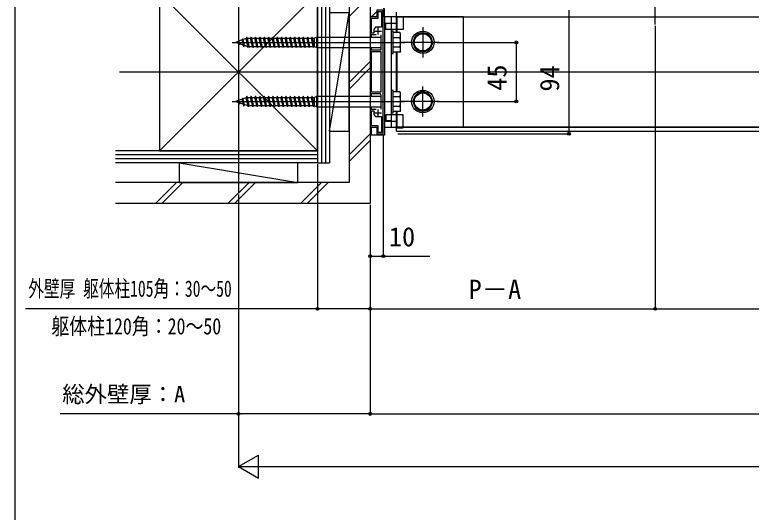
# Model space of a CAD drawing. Units: millimetres, scale not verified. Extents: x -875 to 875, y -1304 to 1298.
# Drawn here: x -875 to -316, y -116 to 262 of the extents above; entities that cross this region are included whole.
import ezdxf
from ezdxf.enums import TextEntityAlignment as Align

# ---------------------------------------------------------------- set-up
doc = ezdxf.new("R2010")
doc.units = ezdxf.units.MM
doc.header["$LTSCALE"] = 8
for name, color, linetype in [('0-3_YKK_11', 7, 'Continuous'), ('0-4_YKK_12', 2, 'Continuous'), ('0-5_YKK_13', 4, 'Continuous'), ('0-6_YKK_D', 6, 'Continuous'), ('0-7_YKK_ZWAK', 7, 'Continuous'), ('0-8_YSS_K', 3, 'Continuous')]:
    doc.layers.add(name, color=color, linetype=linetype)
doc.styles.add('ＭＳ ゴシック', font='')
doc.styles.get('ＭＳ ゴシック').set_extended_font_data('MS Gothic')

msp = doc.modelspace()

# ---------------------------------------------------------------- linework, layer by layer
at = {"layer": '0-3_YKK_11'}
for p, q in [((-599, 247.4), (-599, 252.4)), ((-602.2, 250.097), (-602.2, 249.9)), ((-601.5, 249.9), (-596.5, 249.9)), ((-599, 185.4), (-599, 190.4)), ((-602.2, 187.9), (-602.2, 187.703)), ((-601.5, 187.9), (-596.5, 187.9))]:
    msp.add_line(p, q, dxfattribs=at)
for points in [[(-600.881, 184.965), (-600.694, 184.9), (-596.5, 184.9), (-596.5, 172.9), (-599, 172.9), (-599, 177.9), (-605, 177.9), (-605, 176.9), (-600, 176.9), (-600, 171.9), (-595, 171.9), (-595, 265.9), (-600, 265.9), (-600, 260.9), (-605, 260.9), (-605, 259.9), (-599, 259.9), (-599, 264.9), (-596.5, 264.9), (-596.5, 252.9), (-600.694, 252.9), (-600.881, 252.835)], [(-602.006, 248.803), (-602.288, 248.4), (-604, 248.4), (-604, 252.4), (-605, 252.4), (-605, 247.4), (-600.55, 247.4)], [(-597, 247.1), (-597, 241.858), (-596.88, 241.675), (-596.88, 241.125), (-597, 240.942), (-597, 235.4), (-605, 235.4), (-605, 230.4), (-604, 230.4), (-604, 234.4), (-597, 234.4), (-597, 203.4), (-604, 203.4), (-604, 207.4), (-605, 207.4), (-605, 202.4), (-597.3, 202.4)], [(-597, 201.6), (-597, 196.858), (-596.88, 196.675), (-596.88, 196.125), (-597, 195.942), (-597, 190.7)], [(-600.55, 190.4), (-605, 190.4), (-605, 185.4), (-604, 185.4), (-604, 189.4), (-602.288, 189.4), (-602.006, 188.997)]]:
    msp.add_lwpolyline(points, dxfattribs=at)
for centre, radius, start, end in [((-598.7, 250.097), 3.5, 128.54058, 179.99998), ((-599, 249.9), 3.2, 180, 200.05106), ((-598.081, 201.651), 1.082, 357.31066, 43.80143), ((-599, 187.9), 3.2, 159.94894, 180), ((-598.7, 187.703), 3.5, 180.00002, 231.45942)]:
    msp.add_arc(centre, radius, start, end, dxfattribs=at)
at = {"layer": '0-4_YKK_12'}
for p, q in [((-388.5, 255), (-388.5, 758.9)), ((-585, 248.9), (-585, 264.4)), ((-585, 260.9), (206.045, 260.9)), ((-584.5, 260.75), (206.045, 260.75)), ((-584.5, 248.9), (-584.5, 260.75)), ((-585, 203.9), (-585, 233.9)), ((-584.5, 203.9), (-584.5, 233.9)), ((-795.485, 218.9), (206.045, 218.9)), ((-621.912, 218.9), (206.045, 218.9)), ((-585, 173.9), (-585, 188.9)), ((-584.5, 177.05), (-584.5, 188.9)), ((-585, 176.9), (206.045, 176.9)), ((-585, 173.9), (206.045, 173.9)), ((-584.5, 177.05), (206.045, 177.05))]:
    msp.add_line(p, q, dxfattribs=at)
at = {"layer": '0-5_YKK_13'}
for p, q in [((-605, 758.9), (-605, 260.6)), ((-600, 264.9), (-604, 260.9)), ((-604, 260.9), (-605, 261.9)), ((-604, 248.7), (-604, 259.9)), ((-594.004, 260.9), (-594.004, 176.9)), ((-589.004, 260.9), (-589.004, 176.9)), ((-585.004, 261.1), (-580.004, 261.1)), ((-585.004, 256.1), (-585.004, 261.1)), ((-534.004, 176.9), (-534.004, 260.9)), ((-594.004, 255.9), (-589.004, 255.9)), ((-593.004, 256.1), (-585.004, 256.1)), ((-565.004, 252.9), (-565.004, 229.9)), ((-604, 245.4), (-604, 247.4)), ((-582.337, 248.9), (-587.404, 248.9)), ((-587.404, 233.9), (-587.404, 248.9)), ((-581.904, 248.15), (-582.337, 248.9)), ((-581.904, 234.65), (-581.904, 248.15)), ((-709.804, 241.4), (-578.804, 241.4)), ((-705.257, 242.139), (-707.404, 241.4)), ((-704.901, 240.538), (-707.404, 241.4)), ((-704.829, 242.781), (-705.257, 242.139)), ((-704.901, 240.538), (-705.257, 242.139)), ((-704.421, 242.427), (-704.829, 242.781)), ((-704.388, 239.51), (-704.829, 242.781)), ((-702.192, 243.195), (-704.421, 242.427)), ((-703.927, 240.203), (-704.421, 242.427)), ((-701.687, 243.952), (-702.192, 243.195)), ((-701.328, 239.308), (-702.192, 243.195)), ((-701.356, 243.483), (-701.687, 243.952)), ((-700.88, 237.964), (-701.687, 243.952)), ((-699.126, 244.25), (-701.356, 243.483)), ((-700.353, 238.972), (-701.356, 243.483)), ((-697.804, 238.3), (-699.182, 244.5)), ((-697.504, 237.4), (-698.582, 245.4)), ((-698.282, 244.5), (-695.882, 244.5)), ((-694.504, 238.3), (-695.882, 244.5)), ((-694.204, 237.4), (-695.282, 245.4)), ((-694.982, 244.5), (-692.582, 244.5)), ((-691.204, 238.3), (-692.582, 244.5)), ((-690.904, 237.4), (-691.982, 245.4)), ((-691.682, 244.5), (-689.282, 244.5)), ((-687.904, 238.3), (-689.282, 244.5)), ((-687.604, 237.4), (-688.682, 245.4)), ((-688.382, 244.5), (-685.982, 244.5)), ((-684.604, 238.3), (-685.982, 244.5)), ((-684.304, 237.4), (-685.382, 245.4)), ((-685.082, 244.5), (-682.682, 244.5)), ((-681.304, 238.3), (-682.682, 244.5)), ((-681.004, 237.4), (-682.082, 245.4)), ((-681.782, 244.5), (-679.382, 244.5)), ((-678.004, 238.3), (-679.382, 244.5)), ((-677.704, 237.4), (-678.782, 245.4)), ((-678.482, 244.5), (-676.082, 244.5)), ((-674.704, 238.3), (-676.082, 244.5)), ((-674.404, 237.4), (-675.482, 245.4)), ((-675.182, 244.5), (-672.782, 244.5)), ((-671.404, 238.3), (-672.782, 244.5)), ((-671.104, 237.4), (-672.182, 245.4)), ((-671.882, 244.5), (-669.482, 244.5)), ((-668.104, 238.3), (-669.482, 244.5)), ((-667.804, 237.4), (-668.882, 245.4)), ((-668.582, 244.5), (-666.202, 244.5)), ((-665.602, 245.4), (-666.202, 244.5)), ((-664.824, 238.3), (-666.202, 244.5)), ((-664.524, 237.4), (-665.602, 245.4)), ((-665.582, 245.4), (-665.602, 245.4)), ((-665.282, 244.5), (-662.882, 244.5)), ((-661.504, 238.3), (-662.882, 244.5)), ((-661.204, 237.4), (-662.282, 245.4)), ((-661.982, 244.5), (-659.582, 244.5)), ((-658.204, 238.3), (-659.582, 244.5)), ((-657.904, 237.4), (-658.982, 245.4)), ((-658.682, 244.5), (-656.282, 244.5)), ((-654.904, 238.3), (-656.282, 244.5)), ((-654.604, 237.4), (-655.682, 245.4)), ((-655.382, 244.5), (-652.982, 244.5)), ((-651.604, 238.3), (-652.982, 244.5)), ((-651.304, 237.4), (-652.382, 245.4)), ((-652.082, 244.5), (-649.682, 244.5)), ((-648.304, 238.3), (-649.682, 244.5)), ((-648.004, 237.4), (-649.082, 245.4)), ((-648.782, 244.5), (-647.404, 244.5)), ((-645.404, 245.4), (-647.404, 244.5)), ((-647.404, 238.3), (-647.404, 244.5)), ((-645.404, 237.4), (-645.404, 245.4)), ((-587.404, 245.158), (-582.337, 245.158)), ((-552.498, 241.4), (-582.509, 241.4)), ((-704.388, 239.51), (-704.901, 240.538)), ((-703.927, 240.203), (-704.388, 239.51)), ((-701.328, 239.308), (-703.927, 240.203)), ((-700.88, 237.964), (-701.328, 239.308)), ((-700.88, 237.964), (-700.353, 238.972)), ((-698.401, 238.3), (-700.353, 238.972)), ((-698.401, 238.3), (-697.804, 238.3)), ((-696.904, 238.3), (-694.504, 238.3)), ((-693.604, 238.3), (-691.204, 238.3)), ((-690.304, 238.3), (-687.904, 238.3)), ((-687.004, 238.3), (-684.604, 238.3)), ((-683.704, 238.3), (-681.304, 238.3)), ((-680.404, 238.3), (-678.004, 238.3)), ((-677.104, 238.3), (-674.704, 238.3)), ((-673.804, 238.3), (-671.404, 238.3)), ((-670.504, 238.3), (-668.104, 238.3)), ((-667.204, 238.3), (-664.824, 238.3)), ((-664.524, 237.4), (-664.824, 238.3)), ((-664.504, 237.4), (-664.524, 237.4)), ((-663.904, 238.3), (-664.504, 237.4)), ((-663.904, 238.3), (-661.504, 238.3)), ((-660.604, 238.3), (-658.204, 238.3)), ((-657.304, 238.3), (-654.904, 238.3)), ((-654.004, 238.3), (-651.604, 238.3)), ((-650.704, 238.3), (-648.304, 238.3)), ((-647.404, 238.3), (-645.404, 237.4)), ((-604, 235.4), (-604, 237.4)), ((-582.337, 237.642), (-587.404, 237.642)), ((-604, 203.7), (-604, 234.1)), ((-582.337, 233.9), (-587.404, 233.9)), ((-581.904, 234.65), (-582.337, 233.9)), ((-565.004, 184.9), (-565.004, 207.9)), ((-604, 200.4), (-604, 202.4)), ((-582.337, 203.9), (-587.404, 203.9)), ((-587.404, 188.9), (-587.404, 203.9)), ((-581.904, 203.15), (-582.337, 203.9)), ((-581.904, 189.65), (-581.904, 203.15)), ((-709.804, 196.4), (-578.804, 196.4)), ((-705.257, 197.139), (-707.404, 196.4)), ((-704.901, 195.538), (-707.404, 196.4)), ((-704.829, 197.781), (-705.257, 197.139)), ((-704.901, 195.538), (-705.257, 197.139)), ((-704.421, 197.427), (-704.829, 197.781)), ((-704.388, 194.51), (-704.829, 197.781)), ((-702.192, 198.195), (-704.421, 197.427)), ((-703.927, 195.203), (-704.421, 197.427)), ((-701.687, 198.952), (-702.192, 198.195)), ((-701.328, 194.308), (-702.192, 198.195)), ((-701.356, 198.483), (-701.687, 198.952)), ((-700.88, 192.964), (-701.687, 198.952)), ((-699.126, 199.25), (-701.356, 198.483)), ((-700.353, 193.972), (-701.356, 198.483)), ((-697.804, 193.3), (-699.182, 199.5)), ((-697.504, 192.4), (-698.582, 200.4)), ((-698.282, 199.5), (-695.882, 199.5)), ((-694.504, 193.3), (-695.882, 199.5)), ((-694.204, 192.4), (-695.282, 200.4)), ((-694.982, 199.5), (-692.582, 199.5)), ((-691.204, 193.3), (-692.582, 199.5)), ((-690.904, 192.4), (-691.982, 200.4)), ((-691.682, 199.5), (-689.282, 199.5)), ((-687.904, 193.3), (-689.282, 199.5)), ((-687.604, 192.4), (-688.682, 200.4)), ((-688.382, 199.5), (-685.982, 199.5)), ((-684.604, 193.3), (-685.982, 199.5)), ((-684.304, 192.4), (-685.382, 200.4)), ((-685.082, 199.5), (-682.682, 199.5)), ((-681.304, 193.3), (-682.682, 199.5)), ((-681.004, 192.4), (-682.082, 200.4)), ((-681.782, 199.5), (-679.382, 199.5)), ((-678.004, 193.3), (-679.382, 199.5)), ((-677.704, 192.4), (-678.782, 200.4)), ((-678.482, 199.5), (-676.082, 199.5)), ((-674.704, 193.3), (-676.082, 199.5)), ((-674.404, 192.4), (-675.482, 200.4)), ((-675.182, 199.5), (-672.782, 199.5)), ((-671.404, 193.3), (-672.782, 199.5)), ((-671.104, 192.4), (-672.182, 200.4)), ((-671.882, 199.5), (-669.482, 199.5)), ((-668.104, 193.3), (-669.482, 199.5)), ((-667.804, 192.4), (-668.882, 200.4)), ((-668.582, 199.5), (-666.202, 199.5)), ((-665.602, 200.4), (-666.202, 199.5)), ((-664.824, 193.3), (-666.202, 199.5)), ((-664.524, 192.4), (-665.602, 200.4)), ((-665.582, 200.4), (-665.602, 200.4)), ((-665.282, 199.5), (-662.882, 199.5)), ((-661.504, 193.3), (-662.882, 199.5)), ((-661.204, 192.4), (-662.282, 200.4)), ((-661.982, 199.5), (-659.582, 199.5)), ((-658.204, 193.3), (-659.582, 199.5)), ((-657.904, 192.4), (-658.982, 200.4)), ((-658.682, 199.5), (-656.282, 199.5)), ((-654.904, 193.3), (-656.282, 199.5)), ((-654.604, 192.4), (-655.682, 200.4)), ((-655.382, 199.5), (-652.982, 199.5)), ((-651.604, 193.3), (-652.982, 199.5)), ((-651.304, 192.4), (-652.382, 200.4)), ((-652.082, 199.5), (-649.682, 199.5)), ((-648.304, 193.3), (-649.682, 199.5)), ((-648.004, 192.4), (-649.082, 200.4)), ((-648.782, 199.5), (-647.404, 199.5)), ((-645.404, 200.4), (-647.404, 199.5)), ((-647.404, 193.3), (-647.404, 199.5)), ((-645.404, 192.4), (-645.404, 200.4)), ((-587.404, 200.158), (-582.337, 200.158)), ((-552.498, 196.4), (-582.509, 196.4)), ((-704.388, 194.51), (-704.901, 195.538)), ((-703.927, 195.203), (-704.388, 194.51)), ((-701.328, 194.308), (-703.927, 195.203)), ((-700.88, 192.964), (-701.328, 194.308)), ((-700.88, 192.964), (-700.353, 193.972)), ((-698.401, 193.3), (-700.353, 193.972)), ((-698.401, 193.3), (-697.804, 193.3)), ((-696.904, 193.3), (-694.504, 193.3)), ((-693.604, 193.3), (-691.204, 193.3)), ((-690.304, 193.3), (-687.904, 193.3)), ((-687.004, 193.3), (-684.604, 193.3)), ((-683.704, 193.3), (-681.304, 193.3)), ((-680.404, 193.3), (-678.004, 193.3)), ((-677.104, 193.3), (-674.704, 193.3)), ((-673.804, 193.3), (-671.404, 193.3)), ((-670.504, 193.3), (-668.104, 193.3)), ((-667.204, 193.3), (-664.824, 193.3)), ((-664.524, 192.4), (-664.824, 193.3)), ((-664.504, 192.4), (-664.524, 192.4)), ((-663.904, 193.3), (-664.504, 192.4)), ((-663.904, 193.3), (-661.504, 193.3)), ((-660.604, 193.3), (-658.204, 193.3)), ((-657.304, 193.3), (-654.904, 193.3)), ((-654.004, 193.3), (-651.604, 193.3)), ((-650.704, 193.3), (-648.304, 193.3)), ((-647.404, 193.3), (-645.404, 192.4)), ((-604, 190.4), (-604, 192.4)), ((-582.337, 192.642), (-587.404, 192.642)), ((-604, 177.9), (-604, 189.1)), ((-582.337, 188.9), (-587.404, 188.9)), ((-581.904, 189.65), (-582.337, 188.9)), ((-594.004, 181.9), (-589.004, 181.9)), ((-593.004, 181.4), (-585.004, 181.4)), ((-585.004, 181.4), (-585.004, 176.4)), ((-585.004, 176.4), (-580.004, 176.4))]:
    msp.add_line(p, q, dxfattribs=at)
for points in [[(-594, 260.9), (-594, 266.9), (-595, 266.9)], [(-534.004, 260.9), (-585, 260.9), (-594.004, 260.9)], [(-580.004, 261.1), (-580.004, 251.1), (-593.004, 251.1), (-593.004, 256.1)], [(-557.498, 241.4), (-561.251, 247.9), (-568.757, 247.9), (-572.509, 241.4)], [(-696.904, 238.3), (-698.282, 244.5), (-698.582, 245.4), (-699.182, 244.5)], [(-693.604, 238.3), (-694.982, 244.5), (-695.282, 245.4), (-695.882, 244.5)], [(-690.304, 238.3), (-691.682, 244.5), (-691.982, 245.4), (-692.582, 244.5)], [(-687.004, 238.3), (-688.382, 244.5), (-688.682, 245.4), (-689.282, 244.5)], [(-683.704, 238.3), (-685.082, 244.5), (-685.382, 245.4), (-685.982, 244.5)], [(-680.404, 238.3), (-681.782, 244.5), (-682.082, 245.4), (-682.682, 244.5)], [(-677.104, 238.3), (-678.482, 244.5), (-678.782, 245.4), (-679.382, 244.5)], [(-673.804, 238.3), (-675.182, 244.5), (-675.482, 245.4), (-676.082, 244.5)], [(-670.504, 238.3), (-671.882, 244.5), (-672.182, 245.4), (-672.782, 244.5)], [(-667.204, 238.3), (-668.582, 244.5), (-668.882, 245.4), (-669.482, 244.5)], [(-663.904, 238.3), (-665.282, 244.5), (-665.582, 245.4)], [(-660.604, 238.3), (-661.982, 244.5), (-662.282, 245.4), (-662.882, 244.5)], [(-657.304, 238.3), (-658.682, 244.5), (-658.982, 245.4), (-659.582, 244.5)], [(-654.004, 238.3), (-655.382, 244.5), (-655.682, 245.4), (-656.282, 244.5)], [(-650.704, 238.3), (-652.082, 244.5), (-652.382, 245.4), (-652.982, 244.5)], [(-647.404, 238.3), (-648.782, 244.5), (-649.082, 245.4), (-649.682, 244.5)], [(-645.404, 245.4), (-605, 245.4), (-597, 245.4)], [(-557.498, 241.4), (-561.251, 234.9), (-568.757, 234.9), (-572.509, 241.4)], [(-696.904, 238.3), (-697.504, 237.4), (-697.804, 238.3)], [(-693.604, 238.3), (-694.204, 237.4), (-694.504, 238.3)], [(-690.304, 238.3), (-690.904, 237.4), (-691.204, 238.3)], [(-687.004, 238.3), (-687.604, 237.4), (-687.904, 238.3)], [(-683.704, 238.3), (-684.304, 237.4), (-684.604, 238.3)], [(-680.404, 238.3), (-681.004, 237.4), (-681.304, 238.3)], [(-677.104, 238.3), (-677.704, 237.4), (-678.004, 238.3)], [(-673.804, 238.3), (-674.404, 237.4), (-674.704, 238.3)], [(-670.504, 238.3), (-671.104, 237.4), (-671.404, 238.3)], [(-667.204, 238.3), (-667.804, 237.4), (-668.104, 238.3)], [(-660.604, 238.3), (-661.204, 237.4), (-661.504, 238.3)], [(-657.304, 238.3), (-657.904, 237.4), (-658.204, 238.3)], [(-654.004, 238.3), (-654.604, 237.4), (-654.904, 238.3)], [(-650.704, 238.3), (-651.304, 237.4), (-651.604, 238.3)], [(-647.404, 238.3), (-648.004, 237.4), (-648.304, 238.3)], [(-645.404, 237.4), (-605, 237.4), (-597, 237.4)], [(-557.498, 196.4), (-561.251, 202.9), (-568.757, 202.9), (-572.509, 196.4)], [(-696.904, 193.3), (-698.282, 199.5), (-698.582, 200.4), (-699.182, 199.5)], [(-693.604, 193.3), (-694.982, 199.5), (-695.282, 200.4), (-695.882, 199.5)], [(-690.304, 193.3), (-691.682, 199.5), (-691.982, 200.4), (-692.582, 199.5)], [(-687.004, 193.3), (-688.382, 199.5), (-688.682, 200.4), (-689.282, 199.5)], [(-683.704, 193.3), (-685.082, 199.5), (-685.382, 200.4), (-685.982, 199.5)], [(-680.404, 193.3), (-681.782, 199.5), (-682.082, 200.4), (-682.682, 199.5)], [(-677.104, 193.3), (-678.482, 199.5), (-678.782, 200.4), (-679.382, 199.5)], [(-673.804, 193.3), (-675.182, 199.5), (-675.482, 200.4), (-676.082, 199.5)], [(-670.504, 193.3), (-671.882, 199.5), (-672.182, 200.4), (-672.782, 199.5)], [(-667.204, 193.3), (-668.582, 199.5), (-668.882, 200.4), (-669.482, 199.5)], [(-663.904, 193.3), (-665.282, 199.5), (-665.582, 200.4)], [(-660.604, 193.3), (-661.982, 199.5), (-662.282, 200.4), (-662.882, 199.5)], [(-657.304, 193.3), (-658.682, 199.5), (-658.982, 200.4), (-659.582, 199.5)], [(-654.004, 193.3), (-655.382, 199.5), (-655.682, 200.4), (-656.282, 199.5)], [(-650.704, 193.3), (-652.082, 199.5), (-652.382, 200.4), (-652.982, 199.5)], [(-647.404, 193.3), (-648.782, 199.5), (-649.082, 200.4), (-649.682, 199.5)], [(-645.404, 200.4), (-605, 200.4), (-597, 200.4)], [(-557.498, 196.4), (-561.251, 189.9), (-568.757, 189.9), (-572.509, 196.4)], [(-696.904, 193.3), (-697.504, 192.4), (-697.804, 193.3)], [(-693.604, 193.3), (-694.204, 192.4), (-694.504, 193.3)], [(-690.304, 193.3), (-690.904, 192.4), (-691.204, 193.3)], [(-687.004, 193.3), (-687.604, 192.4), (-687.904, 193.3)], [(-683.704, 193.3), (-684.304, 192.4), (-684.604, 193.3)], [(-680.404, 193.3), (-681.004, 192.4), (-681.304, 193.3)], [(-677.104, 193.3), (-677.704, 192.4), (-678.004, 193.3)], [(-673.804, 193.3), (-674.404, 192.4), (-674.704, 193.3)], [(-670.504, 193.3), (-671.104, 192.4), (-671.404, 193.3)], [(-667.204, 193.3), (-667.804, 192.4), (-668.104, 193.3)], [(-660.604, 193.3), (-661.204, 192.4), (-661.504, 193.3)], [(-657.304, 193.3), (-657.904, 192.4), (-658.204, 193.3)], [(-654.004, 193.3), (-654.604, 192.4), (-654.904, 193.3)], [(-650.704, 193.3), (-651.304, 192.4), (-651.604, 193.3)], [(-647.404, 193.3), (-648.004, 192.4), (-648.304, 193.3)], [(-645.404, 192.4), (-605, 192.4), (-597, 192.4)], [(-580.004, 176.4), (-580.004, 186.4), (-593.004, 186.4), (-593.004, 181.4)], [(-594, 176.9), (-594, 170.9), (-604, 170.9), (-604, 176.9)], [(-594.004, 176.9), (-585, 176.9), (-534.004, 176.9)]]:
    msp.add_lwpolyline(points, dxfattribs=at)
for points in [[(-589.004, 232.9), (-587.404, 232.9), (-587.404, 249.9), (-589.004, 249.9)], [(-589.004, 187.9), (-587.404, 187.9), (-587.404, 204.9), (-589.004, 204.9)]]:
    msp.add_lwpolyline(points, close=True, dxfattribs=at)
for centre, radius in [((-565.004, 241.4), 8.5), ((-565.004, 241.4), 6.5), ((-565.004, 196.4), 8.5), ((-565.004, 196.4), 6.5)]:
    msp.add_circle(centre, radius, dxfattribs=at)
for centre, radius, start, end in [((-586.162, 247.029), 4.258, 333.93616, 26.06384), ((-565.004, 241.4), 7.25, 123.70844, 176.29156), ((-565.004, 241.4), 7.25, 63.70844, 116.29156), ((-565.004, 241.4), 7.25, 3.70844, 56.29156), ((-598.431, 241.4), 16.527, 346.85543, 13.14457), ((-565.004, 241.4), 7.25, 183.70844, 236.29156), ((-565.004, 241.4), 7.25, 303.70844, 356.29156), ((-586.162, 235.771), 4.258, 333.93616, 26.06384), ((-565.004, 241.4), 7.25, 243.70844, 296.29156), ((-586.162, 202.029), 4.258, 333.93616, 26.06384), ((-565.004, 196.4), 7.25, 123.70844, 176.29156), ((-565.004, 196.4), 7.25, 63.70844, 116.29156), ((-565.004, 196.4), 7.25, 3.70844, 56.29156), ((-598.431, 196.4), 16.527, 346.85543, 13.14457), ((-565.004, 196.4), 7.25, 183.70844, 236.29156), ((-565.004, 196.4), 7.25, 303.70844, 356.29156), ((-586.162, 190.771), 4.258, 333.93616, 26.06384), ((-565.004, 196.4), 7.25, 243.70844, 296.29156)]:
    msp.add_arc(centre, radius, start, end, dxfattribs=at)
at = {"layer": '0-6_YKK_D'}
for p, q in [((-454.004, 265.9), (-454.004, 171.9)), ((-388.5, 254), (-388.5, 37.9)), ((-554, 241.4), (-493.004, 241.4)), ((-494.004, 241.4), (-494.004, 196.4)), ((-554, 196.4), (-493.004, 196.4)), ((-595, 171.2), (-595, 77.9)), ((-584, 171.9), (-453.004, 171.9)), ((-645, 148.9), (-645, 37.9)), ((-705, 125.811), (-705, -82.1)), ((-705, 125.811), (-705, -42.1)), ((-605, 117.9), (-605, 37.9)), ((-605, 117.9), (-605, -42.1)), ((-605, 117.9), (-605, -42.1)), ((-605, 117.9), (-605, 37.9)), ((-605, 117.9), (-605, 77.9)), ((-388.5, 113.9), (-388.5, 37.9)), ((-605, 38.9), (-388.5, 38.9)), ((-388.5, 38.9), (-138.5, 38.9)), ((-605, -41.1), (328, -41.1)), ((-705, -81.1), (-689.845, -72.35)), ((-689.845, -89.85), (-689.845, -72.35)), ((-705, -81.1), (-689.845, -89.85)), ((-705, -81.1), (-674.689, -81.1)), ((-687.5, -81.1), (410.5, -81.1))]:
    msp.add_line(p, q, dxfattribs=at)
for points in [[(-605, 78.9), (-595, 78.9), (-559.7, 78.9)], [(-605, 38.9), (-645, 38.9), (-866.795, 38.9)], [(-605, -41.1), (-705, -41.1), (-840.482, -41.1)]]:
    msp.add_lwpolyline(points, dxfattribs=at)
for centre in [(-494.004, 241.4), (-494.004, 196.4), (-454.004, 171.9), (-605, 78.9), (-595, 78.9), (-645, 38.9), (-605, 38.9), (-605, 38.9), (-388.5, 38.9), (-388.5, 38.9), (-705, -41.1), (-605, -41.1), (-605, -41.1)]:
    msp.add_circle(centre, 1.075, dxfattribs=at)
at = {"layer": '0-7_YKK_ZWAK'}
msp.add_line((-875, 1245.9), (-875, -1304.1), dxfattribs=at)
at = {"layer": '0-8_YSS_K'}
for p, q in [((-705, 950.448), (-705, 126.811)), ((-642, 799.9), (-642, 149.9)), ((-639, 799.9), (-639, 149.9)), ((-636, 799.9), (-636, 149.9)), ((-765, 278.9), (-645, 158.9)), ((-645, 278.9), (-765, 158.9)), ((-621, 261.077), (-605, 277.077)), ((-636, 173.9), (-621, 263.9)), ((-621, 210.922), (-605, 226.922)), ((-621, 205.922), (-605, 221.922)), ((-621, 155.768), (-605, 171.768)), ((-621, 150.768), (-605, 166.768)), ((-765, 158.9), (-798.5, 158.9)), ((-645, 158.9), (-798.5, 158.9)), ((-645, 155.9), (-798.5, 155.9)), ((-645, 152.9), (-798.5, 152.9)), ((-645, 149.9), (-798.5, 149.9)), ((-750, 149.9), (-660, 134.9)), ((-768.177, 118.9), (-752.177, 134.9)), ((-763.177, 118.9), (-747.177, 134.9)), ((-713.022, 118.9), (-697.022, 134.9)), ((-708.022, 118.9), (-692.022, 134.9)), ((-657.868, 118.9), (-641.868, 134.9)), ((-652.868, 118.9), (-636.868, 134.9))]:
    msp.add_line(p, q, dxfattribs=at)
for points in [[(-645, 799.9), (-645, 149.9), (-636, 149.9)], [(-621, 784.9), (-621, 134.9), (-798.5, 134.9)], [(-605, 768.9), (-605, 118.9), (-798.5, 118.9)]]:
    msp.add_lwpolyline(points, dxfattribs=at)
for points in [[(-765, 158.9), (-645, 158.9), (-645, 278.9), (-765, 278.9)], [(-621, 173.9), (-621, 263.9), (-636, 263.9), (-636, 173.9)], [(-750, 134.9), (-660, 134.9), (-660, 149.9), (-750, 149.9)]]:
    msp.add_lwpolyline(points, close=True, dxfattribs=at)

# ---------------------------------------------------------------- texts
at = {"layer": '0-6_YKK_D', "style": 'ＭＳ ゴシック'}
for s, p in [('45', (-497.004, 204.582)), ('94', (-457.004, 204.014))]:
    msp.add_text(s, height=14.66, rotation=90, dxfattribs=at).set_placement(p, align=Align.BOTTOM_LEFT)
for s, height, p in [('10', 14.66, (-590.768, 81.9)), ('P－A', 14.66, (-530.216, 41.9)), ('総外壁厚：A', 12.46, (-838.931, -36.072))]:
    msp.add_text(s, height=height, dxfattribs=at).set_placement(p, align=Align.BOTTOM_LEFT)
for s, width, p in [('外壁厚 躯体柱105角：30～50', 0.7, (-864.674, 44.218)), ('躯体柱120角：20～50', 0.8, (-847.182, 15.616))]:
    msp.add_text(s, height=12.46, dxfattribs=dict(at, width=width)).set_placement(p, align=Align.BOTTOM_LEFT)

doc.saveas('drawing.dxf')
